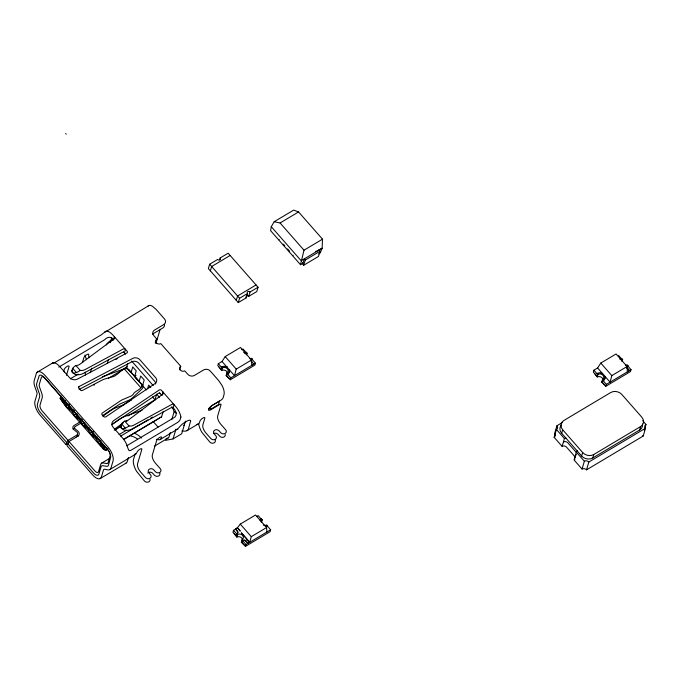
<?xml version="1.0" encoding="UTF-8"?>
<svg xmlns="http://www.w3.org/2000/svg" width="680" height="680" viewBox="0 0 680 680"><rect width="100%" height="100%" fill="white"/><g stroke="black" fill="none" stroke-linecap="round" stroke-linejoin="round"><path stroke-width="1.02" d="M190.63 420.928L188.326 429.437A19.295 8.662 59.2 0 1 184.433 431.154L181.866 430.975M302.337 263.678L303.714 265.243L305.269 260.041L304.266 258.91L302.974 263.245L300.509 264.716L270.606 230.681L271.277 226.712L274.176 221.731L293.649 210.112L298.571 211.947L322.499 239.173L322.142 248.243L320.229 252.951L318.589 253.929M79.025 386.589L133.212 358.173A5.372 4.437 16.6 0 1 139.536 359.38L155.932 378.037A5.372 4.437 16.6 0 1 155.397 383.325L105.842 416.832A1.598 1.317 16.6 0 1 103.615 416.432L101.974 414.502A1.606 1.326 16.6 0 1 102.425 412.947L120.147 401.03A10.107 3.204 -44.1 0 1 122.715 399.594L130.654 396.227A4.072 1.292 -44.1 0 0 133.017 394.596C134.359 390.753 143.506 389.079 141.763 384.353L128.97 369.793C124.219 365.636 119.638 373.099 115.931 375.148A4.072 1.479 -38.5 0 1 113.365 376.55L104.66 379.049A10.107 3.672 -38.5 0 0 101.864 380.214L82.586 390.371A1.606 1.326 16.6 0 1 80.656 390.235L78.812 388.195L78.676 387.039M74.502 410.601L74.307 412.156L75.31 413.287M82.484 419.671L82.288 421.234L83.283 422.365M300.509 264.716L304.011 250.198L322.499 239.173M78.591 387.328L79.169 386.486M60.936 399.543A5.253 0.493 50.6 0 1 60.172 398.412L60.911 395.548M251.498 360.017L236.232 369.121L234.498 375.675L222.037 361.497L225.207 356.575L240.474 347.471L251.498 360.017L251.753 365.381L253.708 363.927L251.71 361.658A1.972 1.632 16.6 0 1 252.365 359.193L251.566 358.284A3.612 2.983 16.6 0 1 249.892 358.734M627.087 366.512L611.821 375.615L610.079 382.168L597.618 367.99L600.797 363.069L616.063 353.966L627.087 366.512L627.342 371.866L629.289 370.421L627.3 368.152A1.972 1.632 16.6 0 1 627.946 365.687L627.156 364.777A3.612 2.983 16.6 0 1 625.472 365.228M233.52 530.323L237.116 534.404L236.547 536.316L232.951 532.227L233.52 530.323L237.218 528.113L240.269 524.11L255.535 514.998L266.56 527.544L251.294 536.656L249.679 542.3L241.561 533.052M66.266 134.156L65.628 133.586M66.47 375.284L69.037 366.681A3.213 1.097 -41.3 0 0 67.091 366.418A3.213 1.097 -41.3 0 0 64.107 369.623A4.819 2.159 59.2 0 0 64.422 372.436M69.097 403.903L68.451 406.07A7.956 2.712 -41.3 0 0 68.425 407.447L69.623 410.006L66.13 406.036L64.94 403.478A7.956 2.712 -41.3 0 1 64.957 402.101L65.391 400.656M82.399 362.635L83.827 357.85A3.213 1.097 -41.3 0 1 86.81 354.646A3.213 1.097 -41.3 0 1 88.757 354.909A4.819 2.159 59.2 0 0 89.08 357.731M76.857 413.695L76.423 415.14A7.956 2.712 -41.3 0 0 76.406 416.525L77.597 419.075L74.111 415.106L72.913 412.556A7.956 2.712 -41.3 0 1 72.93 411.171L73.364 409.725M81.285 422.943L75.013 426.683A1.606 1.326 16.6 0 0 74.978 428.749L77.868 431.103A4.012 3.315 16.6 0 1 77.792 436.262L69.003 441.507L66.895 445.621L92.667 474.938A11.245 5.049 59.2 0 0 101.456 476.808L103.453 470.11A4.819 2.159 59.2 0 1 104.865 469.268L107.703 469.846A11.245 5.049 59.2 0 0 110.993 467.874L113.058 460.963A11.245 5.049 59.2 0 0 107.882 446.947L45.075 375.488A11.245 5.049 59.2 0 0 36.295 373.618L34.23 380.528A11.245 5.049 59.2 0 0 34.977 387.099L36.635 391.629A4.819 2.159 59.2 0 1 36.958 394.451L34.961 401.149A11.245 5.049 59.2 0 0 40.129 415.157L65.9 444.482L68.008 440.377L76.797 435.132A2.405 1.989 16.6 0 0 76.84 432.029L73.95 429.683A3.213 2.652 16.6 0 1 74.009 425.552L80.291 421.804M90.338 372.657L91.485 368.832A9.078 4.072 59.2 0 0 91.681 368.203M92.803 431.851L92.378 433.296A7.956 2.712 -41.3 0 0 92.353 434.673L93.551 437.231L90.058 433.253L88.867 430.703A7.956 2.712 -41.3 0 1 88.884 429.326L84.397 424.218A7.956 2.712 -41.3 0 0 84.379 425.595L85.57 428.153L82.084 424.184L80.894 421.625A7.956 2.712 -41.3 0 1 80.911 420.249L81.337 418.803M110.296 342.677L111.749 337.798L111.826 340.808M113.721 339.499L114.376 336.745M107.312 363.324L108.451 359.49M88.884 429.326L89.318 427.873M100.784 440.921L100.351 442.365A7.956 2.712 -41.3 0 0 100.334 443.751L101.524 446.301L98.03 442.331L96.841 439.781A7.956 2.712 -41.3 0 1 96.858 438.396L97.291 436.951M124.508 352.92L125.392 349.299A1.734 1.488 11.5 0 0 123.216 349.027L84.66 369.818A6.451 2.405 -37.2 0 1 82.221 370.438L80.215 370.413C78.141 371.926 71.935 375.624 71.859 370.6L72.633 370.217M108.519 378.233L126.573 367.464L127.695 363.707M102.603 447.746L102.782 448.562L105.57 450.33A5.253 0.493 50.6 0 0 105.808 450.347L105.808 450.313A3.383 1.887 7.2 0 0 106.173 449.752L106.777 447.729M147.934 306.127A11.245 5.049 59.2 0 1 152.286 306.136L156.018 309.298L164.492 318.937A4.819 3.978 16.6 0 1 163.786 324.547L154.538 330.063A4.819 3.978 16.6 0 0 153.833 335.673L156.825 339.074L155.788 342.541A3.213 2.652 16.6 0 0 155.219 343M156.052 343.102L159.97 329.945M147.569 388.841L148.691 385.084L150.781 387.464M128.477 457.538L127.338 461.363A11.245 5.049 59.2 0 1 125.502 463.335M135.26 453.56L133.543 459.289A12.852 5.771 59.2 0 0 136.561 471.308L144.441 480.981A3.213 2.652 16.6 0 0 148.189 482.077A3.213 2.652 16.6 0 0 150.033 479.366M127.908 415.947L154.981 399.798L156.663 394.153L159.46 397.332M162.367 394.85L163.013 392.088M160.565 417.512A4.675 2.099 59.2 0 0 161.636 416.661L163.149 411.604M220.133 257.983A1.606 1.326 16.6 0 1 219.895 259.853A1.606 1.326 16.6 0 1 217.668 259.454L209.653 264.231L208.361 268.566L238.272 302.6L246.279 297.823L247.579 293.479A1.606 1.326 16.6 0 1 247.809 291.609A1.606 1.326 16.6 0 1 250.044 292.009L258.051 287.232L228.149 253.198L220.133 257.983L219.614 259.718M179.715 369.767L180.752 366.299L160.811 343.613A3.213 2.652 16.6 0 1 156.349 342.813A3.213 2.652 16.6 0 1 156.825 339.074M210.358 270.835L211.65 266.5L230.137 255.468M173.145 408.263L174.037 404.651A1.725 1.479 11.5 0 0 171.862 404.387L133.476 425.357A6.451 2.389 -37.5 0 1 131.036 425.995L129.047 425.977C126.99 427.516 120.776 431.197 120.708 426.173L121.473 425.799L114.248 430.151M171.776 419.602L174.131 411.706L172.652 407.702M170.391 432.531L169.252 436.356A11.245 5.049 59.2 0 1 166.107 438.362M165.597 440.334L173.06 438.923L175.967 429.165M185.47 421.082L181.688 433.78L173.06 438.923M236.275 300.33L237.566 295.995L256.062 284.962M218.339 363.698L217.77 365.611L221.357 369.69L221.926 367.786L218.339 363.698L222.037 361.497M218.96 366.971L221.654 370.49A3.612 2.983 16.6 0 1 225.556 370.583A3.612 2.983 16.6 0 1 227.383 373.685M238.272 302.6L239.564 298.265L247.579 293.479M221.527 367.327L221.629 366.979A4.896 4.046 16.6 0 1 226.406 366.767L227.23 366.834L226.304 367.115M221.654 370.49L222.428 367.888L221.629 366.979M246.517 295.953A1.606 1.326 16.6 0 1 248.744 296.352L250.044 292.009M229.032 378.428L226.134 375.598L226.916 372.997A3.612 2.983 16.6 0 0 227.383 368.824A3.612 2.983 16.6 0 0 222.428 367.888M229.287 369.758L229.449 370.226A4.896 4.046 16.6 0 1 227.706 373.906L227.604 374.247A4.896 4.046 16.6 0 0 229.338 370.575L229.627 369.563L229.185 370.107M230.8 377.876L227.205 373.796L226.635 375.708L230.231 379.788L230.8 377.876L255.45 363.171L251.863 359.091M258.051 287.232L256.76 291.567L248.744 296.352M244.477 352.725A1.972 1.632 16.6 0 0 246.279 352.274L246.177 352.623A1.972 1.632 16.6 0 1 244.367 353.073M246.559 354.918L247.078 353.183L246.279 352.274M252.365 359.193L252.263 359.541A1.972 1.632 16.6 0 0 251.218 360.578M251.71 361.658L251.608 362.006A1.972 1.632 16.6 0 1 251.226 361.309M255.45 363.171L254.881 365.075L230.231 379.788M235.475 528.87L237.362 531.488A1.972 1.632 16.6 0 1 236.716 533.953L236.819 533.604A1.972 1.632 16.6 0 0 237.473 531.139L235.475 528.87L237.328 527.774L240.167 531.004L237.328 527.774M234.15 533.596L236.835 537.115A3.612 2.983 16.6 0 1 242.539 539.529M319.056 250.078L320.059 251.218L318.503 256.42L303.714 265.243M236.835 537.115L237.618 534.514L236.819 533.604M244.222 545.045L241.324 542.223L242.097 539.614A3.612 2.983 16.6 0 0 242.573 535.449A3.612 2.983 16.6 0 0 237.618 534.514M242.097 539.614L242.794 540.872A1.972 1.632 16.6 0 1 245.837 541.127L247.834 543.396L249.79 541.952M245.837 541.127L245.948 540.787A1.972 1.632 16.6 0 0 242.896 540.524M245.981 544.501L242.394 540.421L241.825 542.325L245.412 546.414L245.981 544.501L270.64 529.796L267.053 525.708M261.494 522.41L262.267 519.8L261.366 519.24A4.896 4.046 16.6 0 0 260.5 519.945M263.271 525.019A3.612 2.983 16.6 0 0 266.755 524.909L267.444 526.167A4.896 4.046 16.6 0 1 266.373 526.626M270.64 529.796L270.07 531.7L245.412 546.414M562.326 422.526L556.928 425.748L554.6 433.551A3.213 2.652 16.6 0 1 555.262 434.885M575.203 457.572A3.213 2.652 16.6 0 0 574.54 456.238L566.559 447.168A3.213 2.652 16.6 0 0 562.105 446.369L554.123 437.291L556.452 429.488A3.213 2.652 16.6 0 0 556.928 425.748M561.671 433.287L562.708 429.82A8.032 6.638 16.6 0 1 563.89 420.469L610.725 392.522A8.032 6.638 16.6 0 1 621.877 394.51L641.818 417.205A8.032 6.638 16.6 0 1 640.637 426.547L639.6 430.024L592.764 457.971A8.032 6.638 16.6 0 1 581.612 455.974L561.671 433.287A8.032 6.638 16.6 0 1 561.425 425.085M562.105 446.369L564.425 438.558L565.93 438.124M593.92 370.192L593.351 372.104L596.938 376.184L597.508 374.28L593.92 370.192L597.618 367.99M594.549 373.464L597.236 376.983A3.612 2.983 16.6 0 1 602.939 379.398M602.718 373.677L601.995 373.26A4.896 4.046 16.6 0 0 597.218 373.473L597.116 373.822A4.896 4.046 16.6 0 1 598.188 373.363M597.236 376.983L598.017 374.382L597.218 373.473M577.549 450.466A3.213 2.652 16.6 0 1 577.354 451.129L576.394 452.175L574.064 459.977L582.038 469.055A3.213 2.652 16.6 0 1 586.5 469.854L643.203 436.024L645.533 428.213A3.213 2.652 16.6 0 1 646 424.473L642.677 420.69M604.622 384.923L601.723 382.092L602.497 379.491A3.612 2.983 16.6 0 0 602.965 375.317A3.612 2.983 16.6 0 0 598.017 374.382M604.877 376.252L605.03 376.72A4.896 4.046 16.6 0 1 603.296 380.392L603.194 380.74A4.896 4.046 16.6 0 0 604.928 377.069M581.612 455.974L582.649 452.506L562.708 429.82M606.381 384.37L602.794 380.29L602.225 382.194L605.812 386.282L606.381 384.37L631.04 369.665L627.444 365.576M582.038 469.055L584.366 461.244L576.394 452.175M586.5 469.854L588.829 462.043L645.533 428.213M619.777 359.133A1.972 1.632 16.6 0 0 621.869 358.768L621.766 359.116A1.972 1.632 16.6 0 1 621.341 359.414M592.764 457.971L593.793 454.495L640.637 426.547M622.149 361.411L622.667 359.677L621.869 358.768M627.3 368.152L629.289 370.421M627.946 365.687L627.844 366.036A1.972 1.632 16.6 0 0 627.028 368.279M631.04 369.665L630.471 371.569L605.812 386.282M644.258 430.329L646 424.473M114.495 336.898A1.725 1.479 11.5 0 1 114.189 338.759L79.823 364.31A6.451 1.989 -45 0 1 77.673 365.271L75.93 365.543C73.567 366.75 71.085 369.342 72.224 372.198M163.141 392.25A1.734 1.488 11.5 0 1 162.834 394.111L128.639 419.849A6.451 1.972 -45.3 0 1 126.497 420.818L124.763 421.107C122.417 422.331 119.927 424.915 121.074 427.779M149.073 305.456L103.343 333.183A4.803 1.105 -37.6 0 1 100.385 335.376L54.782 362.584A4.803 1.105 -37.6 0 1 52.505 363.511M105.808 450.313L100.334 443.751M103.071 416.092L109.54 411.392A15.921 5.423 -41.3 0 1 116.509 407.499L124.312 404.685M111.852 424.575L117.513 420.469A15.921 5.423 -41.3 0 1 118.124 420.036M114.529 429.131L121.006 424.439A15.921 5.423 -41.3 0 1 122.23 423.589M115.226 430.024L121.55 425.45M102.272 415.828L118.923 404.625A5.771 1.827 -44.1 0 1 120.385 403.809L128.962 400.171A7.097 2.252 -44.1 0 0 133.229 397.179L141.814 389.122A3.034 2.848 -35.9 0 0 142.638 385.628L129.132 370.251A3.034 2.848 -35.9 0 0 128.444 369.937M274.176 221.731L280.083 222.972L298.571 211.947M37.001 372.317L52.921 362.822A11.245 5.049 59.2 0 1 59.874 366.664L69.538 377.663A5.976 4.938 16.6 0 0 77.435 379.108L126.811 353.03A1.53 1.266 16.6 0 0 127.1 351.22L112.871 335.036A11.245 5.049 59.2 0 0 105.927 331.194L104.456 332.07M58.769 367.124L104.38 339.915C107.015 337.05 111.325 335.614 113.339 340.212M278.579 239.759L279.191 239.394M70.32 378.837L78.149 374.161M115.77 359.49L117.589 358.411M292.536 255.637L293.148 255.272M305.269 260.041L320.059 251.218M127.236 366.724L122.833 369.35L102.34 376.754M65.611 404.914L67.413 403.844M66.13 406.036L68.841 404.421M134.334 376.32L136.094 375.267M74.111 415.106L76.814 413.491M141.431 385.917L143.191 384.872M72.981 429.021L74.775 427.95M82.084 424.184L84.787 422.569M120.836 406.334L131.665 399.874M65.9 444.482L68.587 442.875M90.058 433.253L92.769 431.638M241.757 349.724L242.989 348.993L246.576 353.073M98.03 442.331L100.742 440.716M119.059 434.63L126.335 430.287M120.708 436.084L147.994 419.815M150.722 418.183L152.532 417.095M106.173 449.752L107.984 448.673M123.445 439.45L161.636 416.661M107.372 449.25L105.57 450.33L102.782 448.562M123.598 439.569L159.664 418.055M101.566 463.173L109.54 458.422M109.778 469.591L135.668 454.146M160.319 439.433L177.573 429.139M100.164 478.567L126.055 463.123M154.343 446.241L167.96 438.115M186.983 430.644L198.076 424.023M256.7 516.494L258.179 515.61L261.766 519.698M52.921 362.822L52.164 363.418M79.067 389.47L132.234 361.615A5.372 4.437 16.6 0 1 138.499 362.848L154.895 381.505A5.372 4.437 16.6 0 1 155.686 384.055M315.741 251.557L322.142 248.243L301.189 260.746L271.277 226.712M60.112 398.319L60.316 398.216A6.052 0.459 -79.9 0 0 60.716 397.29L64.957 402.101M126.616 445.859L173.162 418.183C178.772 415.735 175.576 409.181 171.751 406.674M142.052 410.227L124.482 416.576A15.921 5.423 -41.3 0 0 118.736 419.62M69.19 404.549L67.328 404.217L66.334 403.078M93.117 431.774L91.256 431.443L90.261 430.304M156.349 439.305L158.236 439.696A11.245 5.049 59.2 0 0 161.534 437.725A3.213 1.097 -41.3 0 0 159.588 437.452A3.213 1.097 -41.3 0 0 156.604 440.665L152.328 455.005A6.426 2.881 59.2 0 0 155.278 463.012L160.268 468.681A3.213 2.652 16.6 0 1 159.792 472.421A3.213 2.652 16.6 0 1 155.338 471.623L153.841 469.923A3.213 2.652 16.6 0 0 149.379 469.123A3.213 2.652 16.6 0 0 148.911 472.863L150.407 474.563A3.213 2.652 16.6 0 1 149.931 478.304A3.213 2.652 16.6 0 1 145.469 477.513L140.488 471.835A6.426 2.881 59.2 0 1 137.538 463.828L141.814 449.488A3.213 1.097 -41.3 0 0 139.859 449.225A3.213 1.097 -41.3 0 0 136.884 452.429A11.245 5.049 59.2 0 1 134.359 454.487M68.383 408.493L67.949 408.323M67.66 408.17L66.734 407.524M174.131 411.706L176.664 413.338M72.981 373.056L75.319 374.527L78.217 374.774A12.903 4.819 -37.2 0 0 83.113 373.532L122.179 352.495A1.734 1.488 11.7 0 1 124.364 352.775M121.831 428.638L124.159 430.1L127.058 430.346A12.894 4.785 -37.5 0 0 131.92 429.072L170.833 407.855A1.725 1.479 11.7 0 1 173.009 408.119M66.564 407.346L60.936 399.543L66.725 407.515M618.579 355.487L622.166 359.567M600.797 363.069L611.821 375.615M602.497 379.491L603.296 380.392M556.452 429.488L564.425 438.558M280.083 222.972L304.011 250.198M302.473 262.675L302.974 263.245M283.381 244.154L284.775 245.744M287.572 248.923L289.663 251.302M209.653 264.231L239.564 298.265M225.207 356.575L236.232 369.121M226.916 372.997L227.706 373.906M155.252 341.972L156.655 343.57M123.36 351.611L125.545 354.101M131.691 361.089L153.213 385.585M159.46 392.692L161.984 395.556M126.573 367.464L131.061 372.572L132.736 366.928L136.23 370.906L134.546 376.541L139.034 381.642L140.718 376.006L144.203 379.975L142.519 385.62L146.37 389.988M152.422 396.882L154.981 399.798M124.202 368.781L140.683 387.524M153.238 421.625L158.057 427.108M240.269 524.11L251.294 536.656M241.375 532.84L249.007 541.527M245.948 540.787L247.936 543.048M75.93 365.543L80.215 370.413M124.763 421.107L129.047 425.977M72.675 368.271L76.347 372.445M121.524 423.844L125.196 428.026M98.234 439.382L99.229 440.512M68.451 406.07L72.93 411.171M76.423 415.14L80.911 420.249M92.378 433.296L96.858 438.396M100.351 442.365L104.584 447.185A6.052 3.375 7.2 0 0 104.966 449.012M60.316 398.216L64.94 403.478M68.425 407.447L72.913 412.556M76.406 416.525L80.894 421.625M84.379 425.595L88.867 430.703M92.353 434.673L96.841 439.781M66.419 407.167L102.841 448.604M68.008 440.377L42.236 411.051A4.819 2.159 59.2 0 1 40.018 405.042L42.015 398.344A9.078 4.072 59.2 0 0 41.761 393.295L39.61 387.243A4.819 2.159 59.2 0 1 39.287 384.429L41.352 377.519A4.819 2.159 59.2 0 1 45.118 378.318L107.924 449.777A4.819 2.159 59.2 0 1 108.672 450.746M69.003 441.507L94.775 470.832A4.819 2.159 59.2 0 0 98.541 471.631L100.538 464.933A9.078 4.072 59.2 0 1 102.909 462.885L106.666 463.539A4.819 2.159 59.2 0 0 108.078 462.697L110.143 455.787A4.819 2.159 59.2 0 0 110.126 454.027M66.547 442.315L40.197 412.293A7.233 3.247 59.2 0 1 37.332 404.532L39.567 396.967A6.664 2.992 59.2 0 0 39.406 393.856L37.06 387.175A7.233 3.247 59.2 0 1 36.652 383.63L39.227 375.598A7.25 3.256 59.2 0 1 43.231 376.457L108.366 450.568A7.25 3.256 59.2 0 1 110.721 456.952L108.417 465.281A7.233 3.247 59.2 0 1 106.641 466.344L102.51 465.656A6.664 2.992 59.2 0 0 101.04 466.922L98.778 474.444A7.233 3.247 59.2 0 1 93.908 473.408L67.541 443.445M190.68 420.971L190.697 421.005A6.426 2.193 -41.3 0 0 186.702 421.277L184.237 422.748A6.426 2.193 -41.3 0 0 179.452 427.031L177.845 428.944A11.245 5.049 59.2 0 1 175.891 429.462M86.513 359.669L85.519 356.949A11.245 5.049 59.2 0 1 84.932 355.053M266.56 527.544L266.942 531.998M554.693 436.832A3.213 2.652 16.6 0 1 554.123 437.291M555.288 435.591A3.213 2.652 16.6 0 1 555.092 436.254M643.203 436.024A3.213 2.652 16.6 0 1 642.77 435.387M575.034 458.94A3.213 2.652 16.6 0 1 574.634 459.519M563.397 442.025A3.213 2.652 16.6 0 1 567.851 442.825L575.832 451.902A3.213 2.652 16.6 0 1 576.258 452.54M576.325 454.606A3.213 2.652 16.6 0 1 575.926 455.183M584.366 461.244A3.213 2.652 16.6 0 1 588.829 462.043M593.793 454.495A8.032 6.638 16.6 0 1 582.649 452.506M642.447 423.997A8.032 6.638 16.6 0 1 639.6 430.024M602.344 381.574A3.612 2.983 16.6 0 1 601.723 382.092M600.661 373.252A4.896 4.046 16.6 0 1 601.885 373.609M621.622 360.85A3.612 2.983 16.6 0 1 622.667 359.677M241.944 541.696A3.612 2.983 16.6 0 1 241.324 542.223M267.554 525.818A4.896 4.046 16.6 0 1 265.268 526.473M259.998 520.481A4.896 4.046 16.6 0 1 261.469 518.899M261.018 521.721A3.612 2.983 16.6 0 1 262.267 519.8M226.754 375.079A3.612 2.983 16.6 0 1 226.134 375.598M222.606 366.868A4.896 4.046 16.6 0 1 225.072 366.758M246.032 354.356A3.612 2.983 16.6 0 1 247.078 353.183M243.916 352.529A1.972 1.632 16.6 0 1 243.661 352.385M246.279 297.823A1.606 1.326 16.6 0 1 245.939 296.803M93.891 385.195A15.921 5.423 -41.3 0 1 94.452 384.923M122.833 423.19A15.921 5.423 -41.3 0 1 123.437 422.807M126.361 421.217A15.921 5.423 -41.3 0 1 127.449 420.75M160.429 393.788A1.53 1.266 16.6 0 0 158.244 393.448L112.778 423.963A5.976 4.938 16.6 0 0 111.826 424.804M76.551 436.543A2.405 1.989 16.6 0 1 76.619 436.84M215.135 439.696A3.213 2.652 16.6 0 1 213.885 442.969A3.213 2.652 16.6 0 1 209.771 442L201.892 432.327A12.852 5.771 59.2 0 1 198.696 423.657M225.225 434.503A3.213 2.652 16.6 0 1 223.38 437.214A3.213 2.652 16.6 0 1 219.631 436.118L218.135 434.418A3.213 2.652 16.6 0 0 213.673 433.619M159.664 472.787A3.213 2.652 16.6 0 1 158.423 476.068A3.213 2.652 16.6 0 1 154.3 475.099L152.805 473.39A3.213 2.652 16.6 0 0 147.772 473.05M134.759 433.398A16.065 13.268 16.6 0 1 141.397 438.081M85.527 375.096A11.245 5.049 59.2 0 1 85.289 372.173M152.651 334.22A4.819 3.978 16.6 0 1 153.501 333.531L162.749 328.015A4.819 3.978 16.6 0 0 164.458 324.402M180.752 366.299A3.213 2.652 16.6 0 0 180.276 370.039A3.213 2.652 16.6 0 0 184.739 370.838L187.731 374.238A4.819 3.978 16.6 0 0 194.42 375.436L203.66 369.92A4.819 3.978 16.6 0 1 210.35 371.118L218.824 380.757L222.071 385.543A11.245 5.049 59.2 0 1 223.992 394.774L223.091 397.808A2.405 0.825 -41.3 0 1 220.847 400.214L212.219 405.365A4.012 1.369 -41.3 0 0 208.496 409.368A4.012 1.369 -41.3 0 0 210.928 409.7L219.555 404.549A2.405 0.825 -41.3 0 1 221.017 404.753L217.659 416.024A6.426 2.881 59.2 0 0 220.609 424.031L225.599 429.709A3.213 2.652 16.6 0 1 225.123 433.44A3.213 2.652 16.6 0 1 220.66 432.65L219.173 430.942A3.213 2.652 16.6 0 0 214.71 430.151A3.213 2.652 16.6 0 0 214.234 433.891L215.73 435.591A3.213 2.652 16.6 0 1 215.262 439.331A3.213 2.652 16.6 0 1 210.8 438.532L205.819 432.863A6.426 2.881 59.2 0 1 202.861 424.847L204.807 418.344A3.213 1.097 -41.3 0 0 202.852 418.081A3.213 1.097 -41.3 0 0 199.877 421.286L199.418 422.815A19.295 8.662 59.2 0 1 196.707 424.49M111.46 339.94A6.426 2.193 -41.3 0 0 106.675 344.225A5.61 4.097 71.5 0 0 106.284 344.964M77.444 374.45A12.852 5.771 59.2 0 1 76.644 374.544M109.319 451.835A4.819 2.159 59.2 0 1 109.811 452.948M77.248 434.953A4.012 3.315 16.6 0 1 78.072 436.313M129.702 435.685A16.065 13.268 16.6 0 1 137.36 438.872M184.339 424.898A5.024 2.252 59.2 0 1 184.025 425.298M184.407 424.668A4.819 2.159 59.2 0 1 183.881 425.408M180.897 417.087L179.877 420.265A4.803 2.142 -45.3 0 1 177.148 422.722L131.546 449.93A4.803 2.142 -45.3 0 1 129.038 450.602L127.814 448.035A11.245 5.049 59.2 0 0 122.681 438.124L113.007 427.125A5.976 4.938 16.6 0 1 113.806 420.495L159.281 389.98A1.53 1.266 16.6 0 1 161.457 390.32L175.678 406.504A11.245 5.049 59.2 0 1 180.82 416.415L180.897 417.087M209.295 408.255L209.032 409.122A2.405 0.825 -41.3 0 1 210.494 409.326L218.509 404.541L219.538 401.072L211.531 405.858A2.405 0.825 -41.3 0 1 209.295 408.255"/></g></svg>
